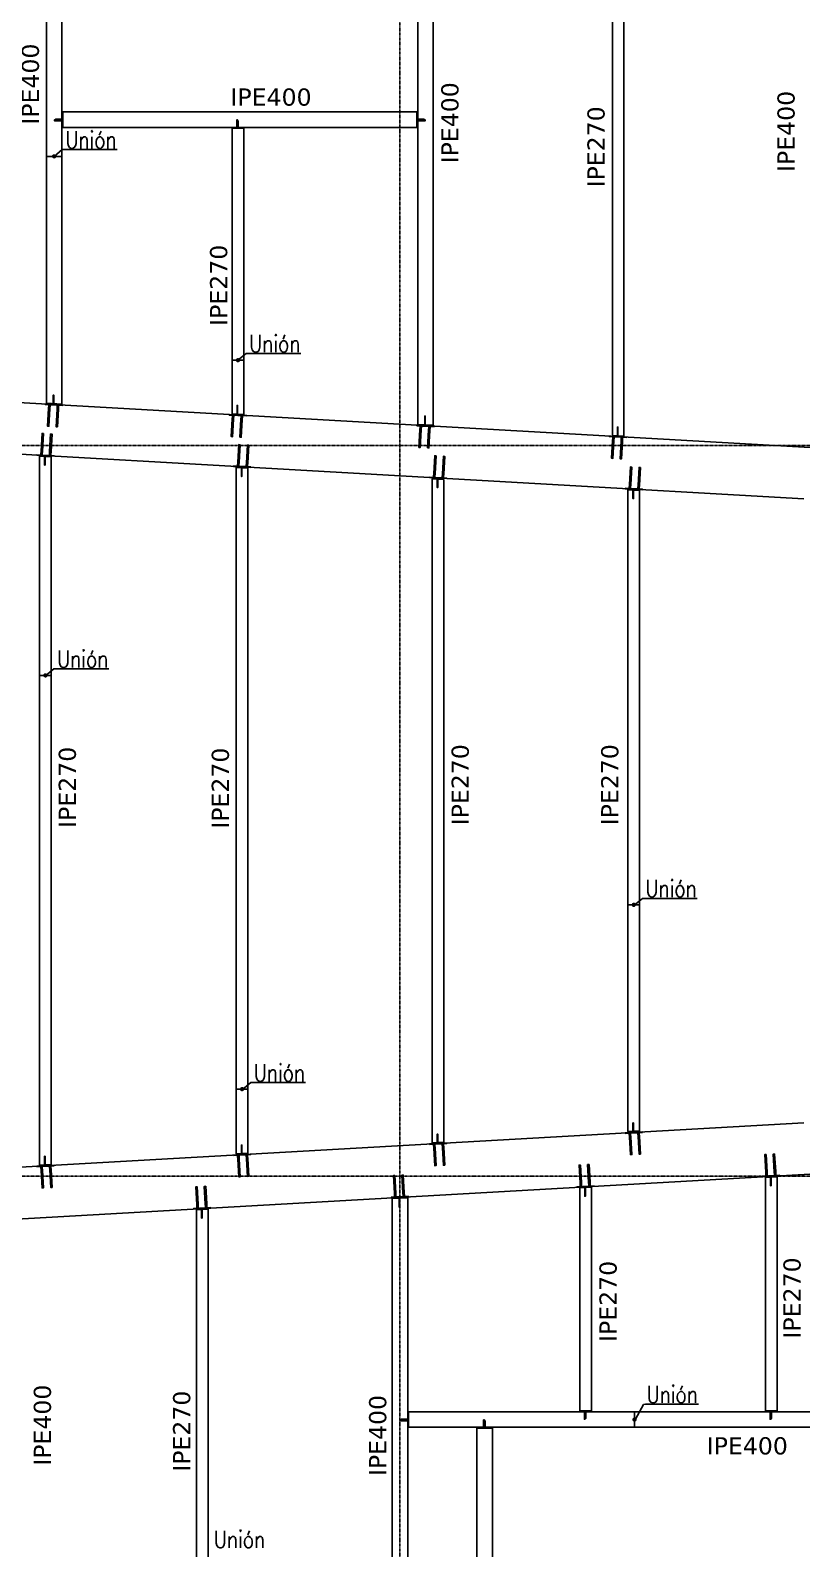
# Model space of a CAD drawing. Header units: millimetres. Extents: x -12345 to 95575, y -10708 to 31862.
# Drawn here: x 29701 to 38673, y 4167 to 21828 of the extents above; entities that cross this region are included whole.
import ezdxf
from ezdxf.enums import TextEntityAlignment as Align

# ---------------------------------------------------------------- set-up
doc = ezdxf.new("R2010")
doc.units = ezdxf.units.MM
doc.header["$LTSCALE"] = 0.95
doc.linetypes.add('DXK_LINE_DOT3', pattern=[5.9187, 2.979, -0.9799, 0.9799, -0.9799])
for name, color, linetype, lineweight in [('E_TEXTO', 3, 'Continuous', 9), ('E_VIGAS-1', 5, 'Continuous', 25), ('HCB_VIGAS', 4, 'Continuous', 25)]:
    doc.layers.add(name, color=color, linetype=linetype, lineweight=lineweight)
for name, color, linetype in [('HCB-EJES', 1, 'Continuous'), ('HCB-PLATINAS', 5, 'Continuous'), ('UNIÒN', 6, 'Continuous')]:
    doc.layers.add(name, color=color, linetype=linetype)
doc.styles.add('CNI_COTAS', font='romans.shx', dxfattribs={"width": 0.8})
doc.styles.add('VERDANA', font='verdana.ttf')
doc.dimstyles.new('UNIÒN', dxfattribs={"dimscale": 0, "dimtxt": 200, "dimasz": 60, "dimexe": 4, "dimexo": 4, "dimgap": 15, "dimtad": 1, "dimdec": 0, "dimzin": 4, "dimdsep": 46, "dimtxsty": 'CNI_COTAS', "dimcen": -0.09, "dimclrd": 6, "dimclrt": 3, "dimadec": 0, "dimazin": 0, "dimtfac": 1, "dimtdec": 0, "dimtmove": 2, "dimatfit": 0, "dimfxl": 0.05, "dimtolj": 1, "dimtzin": 0, "dimarcsym": 0})

msp = doc.modelspace()

# ---------------------------------------------------------------- linework, layer by layer
at = {"layer": 'E_VIGAS-1', "color": 30, "true_color": 0xf26722}
for p, q in [((38700.2, 16378.3), (25492.3, 17130.1)), ((25450.3, 8370.2), (38700.2, 9121))]:
    msp.add_line(p, q, dxfattribs=at)
msp.add_lwpolyline([(68000.2, 7770.2), (59500, 7770.2), (59500, 7779.9), (46391.2, 8525.2), (38839.8, 8525.2), (38839.8, 8527.9), (25097.6, 7749.2), (25096.4, 7770.1), (18191, 7770.1), (17000.2, 7770.1), (17000.2, 17130.1), (17000.2, 17630.1), (17000.2, 17730.1), (25118.5, 17730.1), (25119.7, 17752.3), (38772.1, 16975.2), (45942, 16975.2), (59662.7, 17730.2), (68000.2, 17730.2)], close=True, dxfattribs=at)
at = {"layer": 'HCB-EJES', "linetype": 'DXK_LINE_DOT3'}
for p, q in [((34000, -3906.8), (34000, 29407)), ((-10844.5, 17000), (94075, 17000)), ((-10844.5, 8500), (94075, 8500))]:
    msp.add_line(p, q, dxfattribs=at)
at = {"layer": 'HCB-PLATINAS', "color": 4}
for points in [[(30076.7, 17464.1), (29877, 17475.5), (29877.3, 17481.5), (30077, 17470.1)], [(32214.2, 17342.4), (32014.6, 17353.8), (32014.9, 17359.8), (32214.6, 17348.4)], [(34397.2, 17218.2), (34197.5, 17229.6), (34197.8, 17235.6), (34397.5, 17224.2)], [(36637.4, 17090.7), (36437.7, 17102), (36438.1, 17108), (36637.8, 17096.7)], [(29777.1, 16892.2), (29976.8, 16880.8), (29976.4, 16874.8), (29776.8, 16886.2)], [(32065.3, 16761.9), (32265, 16750.6), (32264.7, 16744.6), (32065, 16756)], [(34345.1, 16632.2), (34544.8, 16620.8), (34544.4, 16614.8), (34344.7, 16626.2)], [(36621.2, 16502.6), (36820.9, 16491.3), (36820.6, 16485.3), (36620.9, 16496.6)], [(36621.5, 8997.1), (36821.2, 9008.5), (36820.8, 9014.5), (36621.2, 9003.1)], [(34345.3, 8868.1), (34545, 8879.5), (34544.7, 8885.5), (34345, 8874.1)], [(32065.6, 8739), (32265.3, 8750.4), (32265, 8756.4), (32065.3, 8745)], [(29777.3, 8609.3), (29977, 8620.7), (29976.6, 8626.7), (29777, 8615.3)], [(38419.3, 8510.1), (38219.6, 8498.8), (38219.9, 8492.8), (38419.6, 8504.1)], [(36259.6, 8387.8), (36059.9, 8376.4), (36060.3, 8370.4), (36260, 8381.8)], [(31800.8, 8135.1), (31601.2, 8123.8), (31601.5, 8117.8), (31801.2, 8129.1)], [(34099.5, 8265.4), (33899.8, 8254), (33900.2, 8248), (34099.8, 8259.4)]]:
    msp.add_lwpolyline(points, close=True, dxfattribs=at)
at = {"layer": 'HCB-PLATINAS', "color": 5}
for points in [[(29926.3, 17471.2), (29922.8, 17472.9), (29919.1, 17471.6), (29917, 17470.9), (29914.4, 17465.4), (29912.2, 17427.9), (29900.6, 17223.7), (29916.6, 17222.8), (29928.2, 17427), (29930.3, 17464.4), (29928.3, 17470.2)], [(30026.2, 17465.5), (30022.6, 17467.2), (30018.9, 17465.9), (30016.9, 17465.2), (30014.2, 17459.7), (30012.1, 17422.2), (30000.5, 17218.1), (30016.4, 17217.2), (30028, 17421.3), (30030.2, 17458.8), (30028.2, 17464.5)], [(32063.9, 17349.5), (32060.4, 17351.2), (32056.7, 17349.9), (32054.6, 17349.2), (32051.9, 17343.7), (32049.8, 17306.2), (32038.2, 17102.1), (32054.2, 17101.1), (32065.8, 17305.3), (32067.9, 17342.8), (32065.9, 17348.5)], [(32163.8, 17343.8), (32160.2, 17345.5), (32156.5, 17344.2), (32154.4, 17343.5), (32151.8, 17338), (32149.7, 17300.5), (32138, 17096.4), (32154, 17095.5), (32165.6, 17299.6), (32167.8, 17337.1), (32165.7, 17342.9)], [(29827.6, 16890.8), (29831.1, 16889.1), (29834.8, 16890.4), (29836.9, 16891.1), (29839.6, 16896.7), (29841.7, 16934.1), (29853.3, 17138.3), (29837.3, 17139.2), (29825.7, 16935), (29823.6, 16897.6), (29825.6, 16891.8)], [(29927.4, 16885.1), (29931, 16883.4), (29934.7, 16884.7), (29936.7, 16885.5), (29939.4, 16891), (29941.5, 16928.4), (29953.1, 17132.6), (29937.2, 17133.5), (29925.6, 16929.3), (29923.4, 16891.9), (29925.4, 16886.1)], [(34246.9, 17225.3), (34243.3, 17227), (34239.6, 17225.7), (34237.5, 17224.9), (34234.9, 17219.4), (34232.7, 17182), (34221.1, 16977.8), (34237.1, 16976.9), (34248.7, 17181.1), (34250.9, 17218.5), (34248.8, 17224.3)], [(34346.7, 17219.6), (34343.2, 17221.3), (34339.5, 17220), (34337.4, 17219.3), (34334.7, 17213.7), (34332.6, 17176.3), (34321, 16972.1), (34336.9, 16971.2), (34348.6, 17175.4), (34350.7, 17212.8), (34348.7, 17218.6)], [(32115.8, 16760.6), (32119.4, 16758.9), (32123.1, 16760.2), (32125.1, 16760.9), (32127.8, 16766.4), (32129.9, 16803.8), (32141.5, 17008), (32125.6, 17008.9), (32114, 16804.7), (32111.8, 16767.3), (32113.8, 16761.5)], [(32215.7, 16754.9), (32219.2, 16753.2), (32222.9, 16754.5), (32225, 16755.2), (32227.6, 16760.7), (32229.8, 16798.2), (32241.4, 17002.3), (32225.4, 17003.2), (32213.8, 16799.1), (32211.7, 16761.6), (32213.7, 16755.8)], [(36487.1, 17097.7), (36483.6, 17099.4), (36479.9, 17098.1), (36477.8, 17097.4), (36475.1, 17091.9), (36473, 17054.5), (36461.4, 16850.3), (36477.3, 16849.4), (36489, 17053.6), (36491.1, 17091), (36489.1, 17096.8)], [(36586.9, 17092.1), (36583.4, 17093.8), (36579.7, 17092.5), (36577.6, 17091.7), (36575, 17086.2), (36572.8, 17048.8), (36561.2, 16844.6), (36577.2, 16843.7), (36588.8, 17047.9), (36590.9, 17085.3), (36588.9, 17091.1)], [(34395.6, 16630.8), (34399.1, 16629.1), (34402.8, 16630.4), (34404.9, 16631.1), (34407.5, 16636.6), (34409.7, 16674.1), (34421.3, 16878.3), (34405.3, 16879.2), (34393.7, 16675), (34391.6, 16637.6), (34393.6, 16631.8)], [(34495.4, 16625.1), (34498.9, 16623.4), (34502.6, 16624.7), (34504.7, 16625.4), (34507.4, 16631), (34509.5, 16668.4), (34521.1, 16872.6), (34505.1, 16873.5), (34493.5, 16669.3), (34491.4, 16631.9), (34493.4, 16626.1)], [(36671.7, 16501.2), (36675.2, 16499.5), (36678.9, 16500.8), (36681, 16501.6), (36683.7, 16507.1), (36685.8, 16544.5), (36697.4, 16748.7), (36681.5, 16749.6), (36669.8, 16545.4), (36667.7, 16508), (36669.7, 16502.2)], [(36771.6, 16495.6), (36775.1, 16493.9), (36778.8, 16495.2), (36780.9, 16495.9), (36783.5, 16501.4), (36785.7, 16538.8), (36797.3, 16743), (36781.3, 16743.9), (36769.7, 16539.7), (36767.6, 16502.3), (36769.6, 16496.5)], [(34395.8, 8869.5), (34399.3, 8871.2), (34403, 8869.9), (34405.1, 8869.2), (34407.8, 8863.7), (34409.9, 8826.2), (34421.5, 8622), (34405.5, 8621.1), (34393.9, 8825.3), (34391.8, 8862.7), (34393.8, 8868.5)], [(34495.6, 8875.2), (34499.2, 8876.9), (34502.9, 8875.6), (34505, 8874.9), (34507.6, 8869.3), (34509.7, 8831.9), (34521.4, 8627.7), (34505.4, 8626.8), (34493.8, 8831), (34491.6, 8868.4), (34493.7, 8874.2)], [(36672, 8998.5), (36675.5, 9000.2), (36679.2, 8998.9), (36681.3, 8998.2), (36683.9, 8992.7), (36686.1, 8955.2), (36697.7, 8751.1), (36681.7, 8750.2), (36670.1, 8954.3), (36668, 8991.8), (36670, 8997.6)], [(36771.8, 9004.2), (36775.3, 9005.9), (36779, 9004.6), (36781.1, 9003.9), (36783.8, 8998.4), (36785.9, 8960.9), (36797.5, 8756.8), (36781.6, 8755.9), (36769.9, 8960), (36767.8, 8997.5), (36769.8, 9003.2)], [(32116.1, 8740.4), (32119.6, 8742.1), (32123.3, 8740.8), (32125.4, 8740.1), (32128.1, 8734.6), (32130.2, 8697.1), (32141.8, 8493), (32125.9, 8492.1), (32114.2, 8696.2), (32112.1, 8733.7), (32114.1, 8739.5)], [(32215.9, 8746.1), (32219.5, 8747.8), (32223.2, 8746.5), (32225.3, 8745.8), (32227.9, 8740.3), (32230, 8702.8), (32241.7, 8498.7), (32225.7, 8497.7), (32214.1, 8701.9), (32211.9, 8739.4), (32214, 8745.1)], [(38269, 8503.1), (38265.4, 8501.4), (38261.7, 8502.7), (38259.6, 8503.4), (38257, 8508.9), (38254.9, 8546.3), (38243.2, 8750.5), (38259.2, 8751.4), (38270.8, 8547.2), (38273, 8509.8), (38270.9, 8504)], [(38368.8, 8508.7), (38365.3, 8507), (38361.6, 8508.3), (38359.5, 8509.1), (38356.8, 8514.6), (38354.7, 8552), (38343.1, 8756.2), (38359, 8757.1), (38370.7, 8552.9), (38372.8, 8515.5), (38370.8, 8509.7)], [(29827.8, 8610.7), (29831.3, 8612.4), (29835, 8611.1), (29837.1, 8610.4), (29839.8, 8604.9), (29841.9, 8567.4), (29853.5, 8363.3), (29837.5, 8362.3), (29825.9, 8566.5), (29823.8, 8604), (29825.8, 8609.7)], [(29927.6, 8616.4), (29931.2, 8618.1), (29934.9, 8616.8), (29936.9, 8616.1), (29939.6, 8610.5), (29941.7, 8573.1), (29953.4, 8368.9), (29937.4, 8368), (29925.8, 8572.2), (29923.6, 8609.6), (29925.6, 8615.4)], [(33949.2, 8258.3), (33945.6, 8256.6), (33941.9, 8257.9), (33939.9, 8258.6), (33937.2, 8264.1), (33935.1, 8301.6), (33923.5, 8505.7), (33939.4, 8506.7), (33951, 8302.5), (33953.2, 8265), (33951.2, 8259.3)], [(34049, 8264), (34045.5, 8262.3), (34041.8, 8263.6), (34039.7, 8264.3), (34037, 8269.8), (34034.9, 8307.3), (34023.3, 8511.4), (34039.3, 8512.3), (34050.9, 8308.2), (34053, 8270.7), (34051, 8264.9)], [(36109.3, 8380.7), (36105.8, 8379), (36102.1, 8380.3), (36100, 8381), (36097.3, 8386.5), (36095.2, 8424), (36083.6, 8628.1), (36099.5, 8629.1), (36111.2, 8424.9), (36113.3, 8387.4), (36111.3, 8381.7)], [(36209.1, 8386.4), (36205.6, 8384.7), (36201.9, 8386), (36199.8, 8386.7), (36197.2, 8392.2), (36195, 8429.7), (36183.4, 8633.8), (36199.4, 8634.7), (36211, 8430.6), (36213.1, 8393.1), (36211.1, 8387.3)], [(31650.5, 8128.1), (31647, 8126.4), (31643.3, 8127.7), (31641.2, 8128.4), (31638.6, 8133.9), (31636.4, 8171.3), (31624.8, 8375.5), (31640.8, 8376.4), (31652.4, 8172.3), (31654.5, 8134.8), (31652.5, 8129)], [(31750.4, 8133.8), (31746.8, 8132.1), (31743.1, 8133.3), (31741.1, 8134.1), (31738.4, 8139.6), (31736.3, 8177), (31724.6, 8381.2), (31740.6, 8382.1), (31752.2, 8177.9), (31754.4, 8140.5), (31752.4, 8134.7)]]:
    msp.add_lwpolyline(points, close=True, dxfattribs=at)
at = {"layer": 'HCB_VIGAS'}
for p, q in [((30077.9, 20700.1), (34198.4, 20700.1)), ((35076.2, 3240.2), (35076.2, 5568.6))]:
    msp.add_line(p, q, dxfattribs=at)
for points in [[(30067.6, 17480.6), (29887.6, 17490.9), (29887.9, 24192.6), (30067.9, 24192.6), (30067.6, 17480.6)], [(34208.1, 17245), (34208.4, 23746.5), (34388.4, 23746.5), (34388.1, 17234.7), (34208.1, 17245)], [(36605.8, 17108.5), (36470.8, 17116.2), (36470.9, 23808.9), (36605.9, 23808.9), (36605.8, 17108.5)], [(32182.6, 17360.2), (32047.6, 17367.9), (32047.6, 20690.1), (32182.6, 20690.1), (32182.6, 17360.3)], [(32111.6, 20700.1), (32111.6, 20785.8), (32101.6, 20785.8), (32101.6, 20700.1), (32111.6, 20700.1)], [(29808.7, 8628.5), (29943.7, 8636.2), (29808.7, 8628.5), (29808.4, 16873.4), (29943.4, 16865.7), (29943.7, 8636.2)], [(32097, 8758.9), (32232, 8766.6), (32097, 8758.9), (32096.9, 16742.6), (32231.9, 16734.9)], [(32231.9, 16734.9), (32232, 8766.6)], [(34376.7, 8888.8), (34511.7, 8896.5), (34376.7, 8888.8), (34376.6, 16612.3), (34511.6, 16604.6)], [(34511.6, 16604.6), (34511.7, 8896.5)], [(36652.4, 9018.5), (36787.4, 9026.2), (36652.4, 9018.5), (36652.7, 16482.2), (36787.7, 16474.5)], [(36787.7, 16474.5), (36787.4, 9026.2)], [(38387.5, 8492.3), (38387.5, 5768.6), (38252.5, 5768.6), (38252.5, 8484.7), (38387.5, 8492.3), (38252.5, 8484.7)], [(36227.5, 8369.9), (36227.5, 5768.6), (36092.5, 5768.6), (36092.5, 8362.3), (36227.5, 8370), (36092.5, 8362.3)], [(34090, 8248.8), (34090, 1753.8), (33910, 1753.8), (33910, 8238.6), (34090, 8248.8), (33910, 8238.6)], [(31768.9, 8117.3), (31768.9, 1691.4), (31633.9, 1691.4), (31633.9, 8109.6), (31768.9, 8117.3), (31633.9, 8109.6)], [(34982.7, 5664.4), (34982.7, 5578.6), (34972.7, 5578.6), (34972.7, 5664.3), (34982.7, 5664.3)], [(36156.5, 5672.8), (36156.5, 5758.6), (36146.5, 5758.6), (36146.5, 5672.9), (36156.5, 5672.9)], [(38316.4, 5672.8), (38316.4, 5758.6), (38306.4, 5758.6), (38306.4, 5672.9), (38316.4, 5672.9)]]:
    msp.add_lwpolyline(points, dxfattribs=at)
for points in [[(30077.9, 20880.1), (34198.4, 20880.1), (34198.4, 20700.1), (30077.9, 20700.1)], [(30067.7, 20776.7), (30067.7, 20786.7), (29981.8, 20786.7), (29981.8, 20776.7)], [(30077.9, 20786.7), (30077.9, 20793.8), (29992.9, 20793.8), (29992.9, 20786.7)], [(32111.6, 20775.8), (32118.7, 20775.8), (32118.7, 20690.1), (32111.6, 20690.1)], [(34198.4, 20786.7), (34198.4, 20793.8), (34283.3, 20793.8), (34283.3, 20786.7)], [(34208.6, 20776.7), (34208.6, 20786.7), (34294.1, 20786.7), (34294.1, 20776.7)], [(29973.2, 17476), (29973.3, 17586.5), (29967.3, 17586.5), (29967.3, 17476.3)], [(32112, 17354.3), (32112, 17464.8), (32106, 17464.8), (32106, 17354.6)], [(34293.8, 17230), (34293.8, 17340.6), (34287.8, 17340.6), (34287.8, 17230.4)], [(36535.2, 17102.5), (36535.2, 17213), (36529.2, 17213), (36529.2, 17102.9)], [(29872.9, 16880.7), (29866.9, 16881), (29866.9, 16770.5), (29872.9, 16770.5)], [(32161.2, 16750.4), (32155.2, 16750.8), (32155.2, 16640.2), (32161.2, 16640.2)], [(34441, 16620.7), (34434.9, 16621), (34434.9, 16510.5), (34440.9, 16510.5)], [(36717.1, 16491.1), (36711.1, 16491.4), (36711.1, 16380.9), (36717.1, 16380.9)], [(36716.6, 9008.6), (36710.6, 9008.3), (36710.6, 9118.8), (36716.6, 9118.8)], [(32161.2, 8750.5), (32155.2, 8750.2), (32155.2, 8860.7), (32161.2, 8860.7)], [(34440.9, 8879.6), (34434.9, 8879.3), (34434.9, 8989.8), (34440.9, 8989.8)], [(29872.9, 8620.8), (29866.9, 8620.5), (29866.9, 8731), (29872.9, 8731)], [(38310.7, 8497.9), (38316.7, 8498.3), (38316.7, 8387.7), (38310.7, 8387.7)], [(36150.7, 8375.5), (36156.7, 8375.9), (36156.7, 8265.4), (36150.7, 8265.4)], [(33989.7, 8253.1), (33995.7, 8253.5), (33995.7, 8142.9), (33989.7, 8142.9)], [(31692, 8123), (31698.1, 8123.3), (31698.1, 8012.8), (31692.1, 8012.8)], [(34089.8, 5655.1), (34089.8, 5665.1), (34004.3, 5665.1), (34004.3, 5655.1)], [(34100, 5665.1), (34100, 5672.2), (34015.1, 5672.2), (34015.1, 5665.1)], [(34100, 5758.6), (42464.7, 5758.6), (42464.7, 5578.6), (34100, 5578.6)], [(34982.7, 5568.6), (34989.8, 5568.6), (34989.8, 5654.3), (34982.7, 5654.3)], [(36156.5, 5768.6), (36163.6, 5768.6), (36163.6, 5682.9), (36156.5, 5682.9)], [(38316.4, 5768.6), (38323.5, 5768.6), (38323.5, 5682.9), (38316.4, 5682.9)], [(35076.2, 5568.6), (35076.2, 1691.4), (34896.2, 1691.4), (34896.2, 5568.6)]]:
    msp.add_lwpolyline(points, close=True, dxfattribs=at)
at = {"layer": 'UNIÒN'}
for points in [[(29887.7, 20362.6), (30067.7, 20362.6)], [(32047.6, 17991.7), (32182.6, 17991.7)], [(29808.5, 14324.9), (29943.5, 14324.9)], [(36652.5, 11656), (36787.5, 11656)], [(32097, 9512.1), (32232, 9512.1)], [(36728.8, 5578.6), (36728.7, 5758.6)]]:
    msp.add_lwpolyline(points, dxfattribs=at)
at = {"layer": 'UNIÒN', "color": 2, "const_width": 25}
for points in [[(29964.6, 20362.6, 1), (29989.6, 20362.6, 1)], [(32103.2, 17991.7, 1), (32128.2, 17991.7, 1)], [(29863.5, 14324.9, 1), (29888.5, 14324.9, 1)], [(36707.5, 11656, 1), (36732.5, 11656, 1)], [(32152, 9512.1, 1), (32177, 9512.1, 1)], [(36728.8, 5656.1, 1), (36728.8, 5681.1, 1)]]:
    msp.add_lwpolyline(points, format="xyb", close=True, dxfattribs=at)

# ---------------------------------------------------------------- texts
at = {"layer": 'E_TEXTO', "style": 'VERDANA'}
for s, p in [('IPE400', (29800.8, 21203.1)), ('IPE400', (34680.8, 20753.1)), ('IPE400', (38590.8, 20653.1)), ('IPE270', (36380.8, 20473.1)), ('IPE270', (31990.8, 18863.1)), ('IPE270', (30230.8, 13023.1)), ('IPE270', (32010.8, 13013.1)), ('IPE270', (34800.8, 13053.1)), ('IPE270', (36540.8, 13053.1)), ('IPE270', (36520.8, 7043.1)), ('IPE270', (38660.8, 7083.1)), ('IPE400', (29940.8, 5603.1)), ('IPE270', (31560.8, 5533.1)), ('IPE400', (33840.8, 5483.1))]:
    msp.add_text(s, height=200, rotation=90, dxfattribs=at).set_placement(p, align=Align.CENTER)
for p in [(32500.6, 20952.6), (38040.8, 5263.1)]:
    msp.add_text('IPE400', height=200, dxfattribs=at).set_placement(p, align=Align.CENTER)
at = {"layer": 'UNIÒN', "color": 3, "char_height": 200, "attachment_point": 7, "style": 'CNI_COTAS'}
for insert in [(30108.7, 20455.5), (32247.3, 18084.6), (30012.3, 14415.4), (36856.3, 11746.5), (32300.8, 9602.6), (36870.2, 5861.3), (31836.8, 4174.4)]:
    msp.add_mtext('Unión', dxfattribs=dict(at, insert=insert))

# ---------------------------------------------------------------- leaders
at = {"layer": 'UNIÒN', "annotation_type": 0, "has_hookline": 1, "hookline_direction": 0, "text_width": 601.9}
for points in [[(29977.1, 20362.6), (30072.2, 20440.5), (30093.7, 20440.5)], [(32115.7, 17991.7), (32210.8, 18069.6), (32232.3, 18069.6)], [(29880.7, 14322.5), (29975.8, 14400.4), (29997.3, 14400.4)], [(36724.7, 11653.6), (36819.8, 11731.5), (36841.3, 11731.5)], [(32169.2, 9509.7), (32264.3, 9587.6), (32285.8, 9587.6)], [(36740.4, 5673.2), (36833.7, 5844.1), (36855.2, 5846.3)]]:
    msp.add_leader(points, dimstyle='UNIÒN', override={"dimscale": 1}, dxfattribs=at)

doc.saveas('drawing.dxf')
